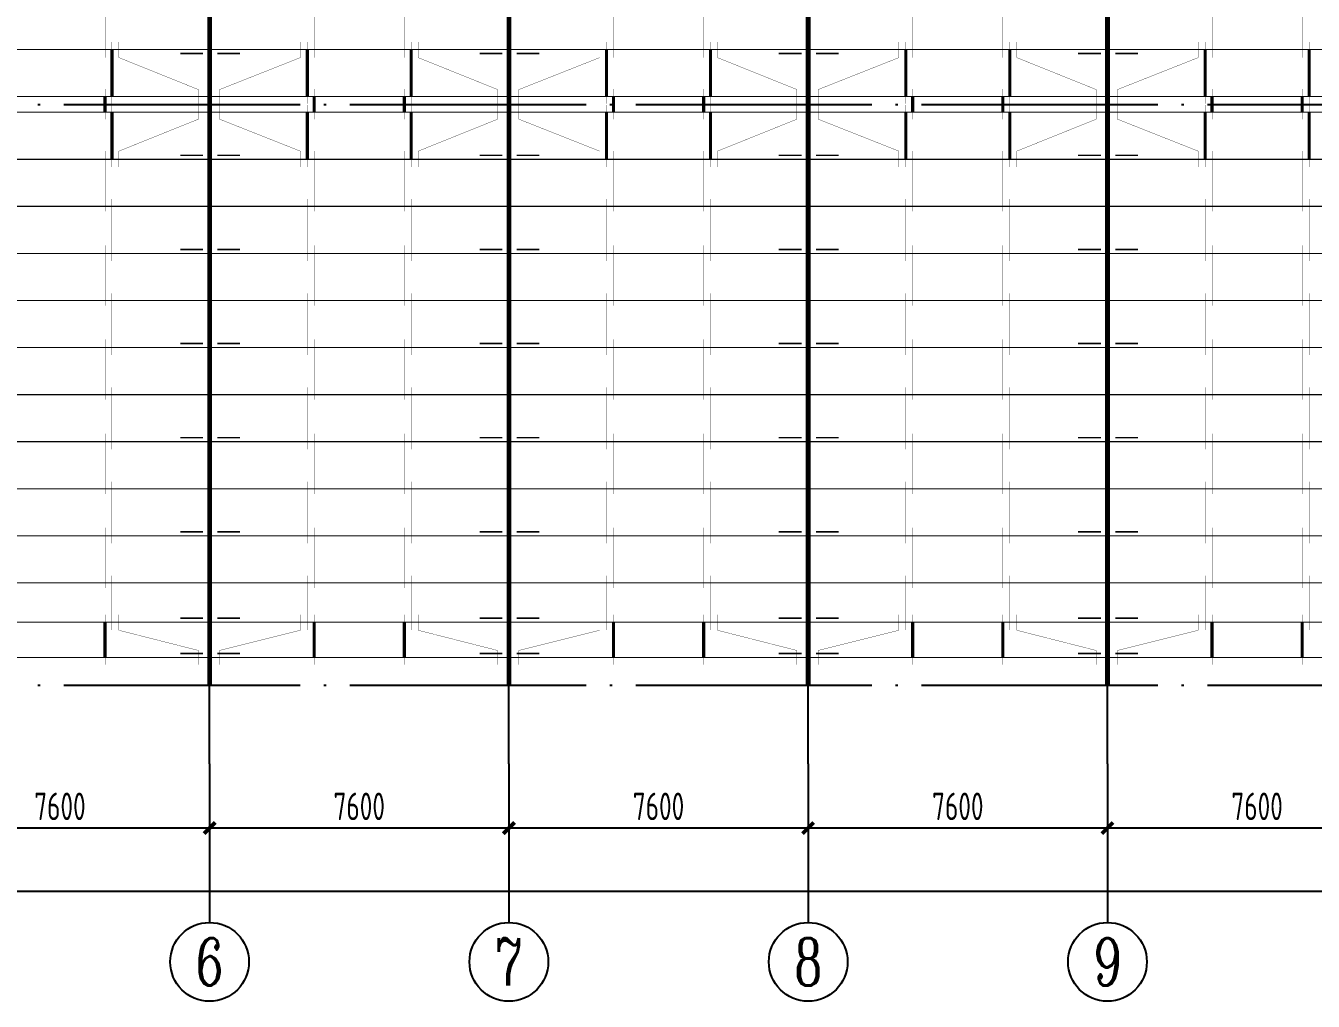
# Model space of a CAD drawing. Extents: x -3102990 to -851544, y -5293060 to -2540151.
# Drawn here: x -1878252 to -1861905, y -2656577 to -2644186 of the extents above; entities that cross this region are included whole.
import ezdxf
from ezdxf.enums import TextEntityAlignment as Align

# ---------------------------------------------------------------- set-up
doc = ezdxf.new("R2010")
doc.units = 0
doc.header["$LTSCALE"] = 1000
doc.header["$PDMODE"] = 1
for name, pattern in [('2', [16, 12.5, -1.5, 0.5, -1.5]), ('DASH', [0.35, 0.25, -0.1]), ('DOTE', [2.42, 2, -0.2, 0.02, -0.2])]:
    doc.linetypes.add(name, pattern=pattern)
doc.layers.get('0').update_dxf_attribs({"linetype": 'CONTINUOUS'})
doc.layers.get('Defpoints').update_dxf_attribs({"linetype": 'CONTINUOUS'})
for name, color, linetype in [('AXIS', 253, 'DOTE'), ('DIM', 3, 'CONTINUOUS'), ('NUM', 7, 'CONTINUOUS'), ('REIN', 1, 'CONTINUOUS')]:
    doc.layers.add(name, color=color, linetype=linetype)
doc.styles.add('TSSD_Axis', font='Complex.shx', dxfattribs={"width": 0.7, "bigfont": 'hztxt.shx'})
doc.styles.add('TSSD_Dimension', font='tssdeng.shx', dxfattribs={"width": 0.7, "bigfont": 'Hztxt.shx'})
doc.dimstyles.new('TSSD_200_100', dxfattribs={"dimtxt": 350, "dimasz": 100, "dimexe": 100, "dimexo": 250, "dimgap": 100, "dimtad": 1, "dimdec": 0, "dimlfac": 2, "dimzin": 0, "dimdsep": 46, "dimtxsty": 'TSSD_Dimension', "dimblk": 'ARCHTICK', "dimcen": 0, "dimdle": 100, "dimclrt": 7, "dimadec": 0, "dimazin": 0, "dimtfac": 1, "dimtdec": 0, "dimtix": 1, "dimtmove": 2, "dimatfit": 3, "dimfxl": 1, "dimtolj": 1, "dimtzin": 0, "dimarcsym": 0})

# ---------------------------------------------------------------- blocks, each defined once
blk = doc.blocks.new('ts_axno')
at = {"color": 0, "linetype": 'ByBlock', "lineweight": -2}
blk.add_circle((0, 0), 0.5, dxfattribs=at)
at = {"color": 0, "linetype": 'ByBlock', "lineweight": -2, "style": 'TSSD_Axis', "width": 0.7}
blk.add_attdef('A', text='', height=0.6, dxfattribs=at).set_placement((0, 0), align=Align.MIDDLE_CENTER)
blk = doc.blocks.new('_ArchTick')
at = {"color": 0, "const_width": 0.5}
blk.add_lwpolyline([(-0.71, -0.71), (0.71, 0.71)], dxfattribs=at)
blk = doc.blocks.new('*D1587')
at = {"layer": 'Defpoints', "color": 0, "ltscale": 1.5}
for p in [(-1864518, -2653560), (-1860718, -2653560), (-1864518, -2654377)]:
    blk.add_point(p, dxfattribs=at)
at = {"layer": 'DIM', "color": 0, "lineweight": -2, "ltscale": 1.5}
for p, q in [((-1864518, -2653810), (-1864518, -2654477)), ((-1860718, -2653810), (-1860718, -2654477)), ((-1860618, -2654377), (-1864618, -2654377))]:
    blk.add_line(p, q, dxfattribs=at)
at = {"layer": 'DIM', "color": 0, "lineweight": -2, "ltscale": 1.5, "xscale": 100, "yscale": 100, "zscale": 100, "rotation": 180}
blk.add_blockref('_ArchTick', (-1864518, -2654377), dxfattribs=at)
at = {"layer": 'DIM', "color": 0, "lineweight": -2, "ltscale": 1.5, "xscale": 100, "yscale": 100, "zscale": 100}
blk.add_blockref('_ArchTick', (-1860718, -2654377), dxfattribs=at)
at = {"layer": 'DIM', "color": 7, "ltscale": 1.5, "insert": (-1862618, -2654102), "char_height": 350, "attachment_point": 5, "style": 'TSSD_Dimension'}
blk.add_mtext('\\A1;7600', dxfattribs=at)
blk = doc.blocks.new('*D1588')
at = {"layer": 'Defpoints', "color": 0, "ltscale": 1.5}
for p in [(-1868318, -2653560), (-1864518, -2653560), (-1868318, -2654377)]:
    blk.add_point(p, dxfattribs=at)
at = {"layer": 'DIM', "color": 0, "lineweight": -2, "ltscale": 1.5}
for p, q in [((-1868318, -2653810), (-1868318, -2654477)), ((-1864518, -2653810), (-1864518, -2654477)), ((-1864418, -2654377), (-1868418, -2654377))]:
    blk.add_line(p, q, dxfattribs=at)
at = {"layer": 'DIM', "color": 0, "lineweight": -2, "ltscale": 1.5, "xscale": 100, "yscale": 100, "zscale": 100, "rotation": 180}
blk.add_blockref('_ArchTick', (-1868318, -2654377), dxfattribs=at)
at = {"layer": 'DIM', "color": 0, "lineweight": -2, "ltscale": 1.5, "xscale": 100, "yscale": 100, "zscale": 100}
blk.add_blockref('_ArchTick', (-1864518, -2654377), dxfattribs=at)
at = {"layer": 'DIM', "color": 7, "ltscale": 1.5, "insert": (-1866418, -2654102), "char_height": 350, "attachment_point": 5, "style": 'TSSD_Dimension'}
blk.add_mtext('\\A1;7600', dxfattribs=at)
blk = doc.blocks.new('*D1589')
at = {"layer": 'Defpoints', "color": 0, "ltscale": 1.5}
for p in [(-1872118, -2653560), (-1868318, -2653560), (-1872118, -2654377)]:
    blk.add_point(p, dxfattribs=at)
at = {"layer": 'DIM', "color": 0, "lineweight": -2, "ltscale": 1.5}
for p, q in [((-1872118, -2653810), (-1872118, -2654477)), ((-1868318, -2653810), (-1868318, -2654477)), ((-1868218, -2654377), (-1872218, -2654377))]:
    blk.add_line(p, q, dxfattribs=at)
at = {"layer": 'DIM', "color": 0, "lineweight": -2, "ltscale": 1.5, "xscale": 100, "yscale": 100, "zscale": 100, "rotation": 180}
blk.add_blockref('_ArchTick', (-1872118, -2654377), dxfattribs=at)
at = {"layer": 'DIM', "color": 0, "lineweight": -2, "ltscale": 1.5, "xscale": 100, "yscale": 100, "zscale": 100}
blk.add_blockref('_ArchTick', (-1868318, -2654377), dxfattribs=at)
at = {"layer": 'DIM', "color": 7, "ltscale": 1.5, "insert": (-1870218, -2654102), "char_height": 350, "attachment_point": 5, "style": 'TSSD_Dimension'}
blk.add_mtext('\\A1;7600', dxfattribs=at)
blk = doc.blocks.new('*D1590')
at = {"layer": 'Defpoints', "color": 0, "ltscale": 1.5}
for p in [(-1875918, -2653560), (-1872118, -2653560), (-1875918, -2654377)]:
    blk.add_point(p, dxfattribs=at)
at = {"layer": 'DIM', "color": 0, "lineweight": -2, "ltscale": 1.5}
for p, q in [((-1875918, -2653810), (-1875918, -2654477)), ((-1872118, -2653810), (-1872118, -2654477)), ((-1872018, -2654377), (-1876018, -2654377))]:
    blk.add_line(p, q, dxfattribs=at)
at = {"layer": 'DIM', "color": 0, "lineweight": -2, "ltscale": 1.5, "xscale": 100, "yscale": 100, "zscale": 100, "rotation": 180}
blk.add_blockref('_ArchTick', (-1875918, -2654377), dxfattribs=at)
at = {"layer": 'DIM', "color": 0, "lineweight": -2, "ltscale": 1.5, "xscale": 100, "yscale": 100, "zscale": 100}
blk.add_blockref('_ArchTick', (-1872118, -2654377), dxfattribs=at)
at = {"layer": 'DIM', "color": 7, "ltscale": 1.5, "insert": (-1874018, -2654102), "char_height": 350, "attachment_point": 5, "style": 'TSSD_Dimension'}
blk.add_mtext('\\A1;7600', dxfattribs=at)
blk = doc.blocks.new('*D1591')
at = {"layer": 'Defpoints', "color": 0, "ltscale": 1.5}
for p in [(-1879718, -2653560), (-1875918, -2653560), (-1879718, -2654377)]:
    blk.add_point(p, dxfattribs=at)
at = {"layer": 'DIM', "color": 0, "lineweight": -2, "ltscale": 1.5}
for p, q in [((-1879718, -2653810), (-1879718, -2654477)), ((-1875918, -2653810), (-1875918, -2654477)), ((-1875818, -2654377), (-1879818, -2654377))]:
    blk.add_line(p, q, dxfattribs=at)
at = {"layer": 'DIM', "color": 0, "lineweight": -2, "ltscale": 1.5, "xscale": 100, "yscale": 100, "zscale": 100, "rotation": 180}
blk.add_blockref('_ArchTick', (-1879718, -2654377), dxfattribs=at)
at = {"layer": 'DIM', "color": 0, "lineweight": -2, "ltscale": 1.5, "xscale": 100, "yscale": 100, "zscale": 100}
blk.add_blockref('_ArchTick', (-1875918, -2654377), dxfattribs=at)
at = {"layer": 'DIM', "color": 7, "ltscale": 1.5, "insert": (-1877818, -2654102), "char_height": 350, "attachment_point": 5, "style": 'TSSD_Dimension'}
blk.add_mtext('\\A1;7600', dxfattribs=at)
blk = doc.blocks.new('*D1596')
at = {"layer": 'Defpoints', "color": 0, "ltscale": 1.5}
for p in [(-1894918, -2653560), (-1818918, -2653560), (-1818918, -2655177)]:
    blk.add_point(p, dxfattribs=at)
at = {"layer": 'DIM', "color": 0, "lineweight": -2, "ltscale": 1.5}
for p, q in [((-1894918, -2653810), (-1894918, -2655277)), ((-1818918, -2653810), (-1818918, -2655277)), ((-1895018, -2655177), (-1818818, -2655177))]:
    blk.add_line(p, q, dxfattribs=at)
at = {"layer": 'DIM', "color": 0, "lineweight": -2, "ltscale": 1.5, "xscale": 100, "yscale": 100, "zscale": 100, "rotation": 180}
blk.add_blockref('_ArchTick', (-1894918, -2655177), dxfattribs=at)
at = {"layer": 'DIM', "color": 0, "lineweight": -2, "ltscale": 1.5, "xscale": 100, "yscale": 100, "zscale": 100}
blk.add_blockref('_ArchTick', (-1818918, -2655177), dxfattribs=at)
at = {"layer": 'DIM', "color": 7, "ltscale": 1.5, "insert": (-1856918, -2654902), "char_height": 350, "attachment_point": 5, "style": 'TSSD_Dimension'}
blk.add_mtext('\\A1;152000', dxfattribs=at)

msp = doc.modelspace()

# ---------------------------------------------------------------- linework, layer by layer
at = {"layer": 'AXIS', "ltscale": 1.5}
for p, q in [((-1875917.61, -2653560.25), (-1875917.61, -2636810.25)), ((-1872117.61, -2653560.25), (-1872117.61, -2636810.25)), ((-1868317.61, -2653560.25), (-1868317.61, -2636810.25)), ((-1864517.61, -2653560.25), (-1864517.61, -2636810.25)), ((-1895917.61, -2645185.25), (-1817917.61, -2645185.25)), ((-1895917.61, -2652560.25), (-1817917.61, -2652560.25))]:
    msp.add_line(p, q, dxfattribs=at)
at = {"layer": 'NUM', "ltscale": 1.5}
for p, q in [((-1875917.61, -2653560.25), (-1875917.61, -2655577.32)), ((-1872117.61, -2653560.25), (-1872117.61, -2655577.32)), ((-1868317.61, -2653560.25), (-1868317.61, -2655577.32)), ((-1864517.61, -2653560.25), (-1864517.61, -2655577.32))]:
    msp.add_line(p, q, dxfattribs=at)
at = {"layer": 'REIN', "color": 4, "linetype": '2', "ltscale": 0.1, "const_width": 60}
for points in [[(-1875917.61, -2637810.25), (-1875917.61, -2652560.25)], [(-1872117.61, -2637810.25), (-1872117.61, -2652560.25)], [(-1868317.61, -2637810.25), (-1868317.61, -2652560.25)], [(-1864517.61, -2637810.25), (-1864517.61, -2652560.25)]]:
    msp.add_lwpolyline(points, dxfattribs=at)
at = {"layer": 'REIN', "color": 3, "linetype": 'ByBlock'}
for points, const_width in [([(-1877245.1, -2643825.09), (-1877245.1, -2644590.97)], 4), ([(-1874590.13, -2643825.09), (-1874590.13, -2644590.97)], 4), ([(-1873445.1, -2643825.09), (-1873445.1, -2644590.97)], 4), ([(-1870790.13, -2643825.09), (-1870790.13, -2644590.97)], 4), ([(-1869645.1, -2643825.09), (-1869645.1, -2644590.97)], 4), ([(-1866990.13, -2643825.09), (-1866990.13, -2644590.97)], 4), ([(-1865845.1, -2643825.09), (-1865845.1, -2644590.97)], 4), ([(-1863190.13, -2643825.09), (-1863190.13, -2644590.97)], 4), ([(-1862045.1, -2643825.09), (-1862045.1, -2644590.97)], 4), ([(-1877157.61, -2645085.6), (-1877157.61, -2644487.77)], 40), ([(-1877157.61, -2644391.28), (-1877157.61, -2645177.29)], 4), ([(-1876060.76, -2645177.29), (-1876060.76, -2644997.07), (-1877070.13, -2644590.97), (-1877070.13, -2644391.28)], 4), ([(-1875790.68, -2645177.29), (-1875790.68, -2644997.07), (-1874765.1, -2644590.97), (-1874765.1, -2644391.28)], 4), ([(-1874677.61, -2645085.6), (-1874677.61, -2644487.77)], 40), ([(-1874677.61, -2644391.28), (-1874677.61, -2645177.29)], 4), ([(-1873357.61, -2645085.6), (-1873357.61, -2644487.77)], 40), ([(-1873357.61, -2644391.28), (-1873357.61, -2645177.29)], 4), ([(-1872260.76, -2645177.29), (-1872260.76, -2644997.07), (-1873270.13, -2644590.97), (-1873270.13, -2644391.28)], 4), ([(-1871990.68, -2645177.29), (-1871990.68, -2644997.07), (-1870965.1, -2644590.97), (-1870965.1, -2644391.28)], 4), ([(-1870877.61, -2645085.6), (-1870877.61, -2644487.77)], 40), ([(-1870877.61, -2644391.28), (-1870877.61, -2645177.29)], 4), ([(-1869557.61, -2645085.6), (-1869557.61, -2644487.77)], 40), ([(-1869557.61, -2644391.28), (-1869557.61, -2645177.29)], 4), ([(-1868460.76, -2645177.29), (-1868460.76, -2644997.07), (-1869470.13, -2644590.97), (-1869470.13, -2644391.28)], 4), ([(-1868190.68, -2645177.29), (-1868190.68, -2644997.07), (-1867165.1, -2644590.97), (-1867165.1, -2644391.28)], 4), ([(-1867077.61, -2645085.6), (-1867077.61, -2644487.77)], 40), ([(-1867077.61, -2644391.28), (-1867077.61, -2645177.29)], 4), ([(-1865757.61, -2645085.6), (-1865757.61, -2644487.77)], 40), ([(-1865757.61, -2644391.28), (-1865757.61, -2645177.29)], 4), ([(-1864660.76, -2645177.29), (-1864660.76, -2644997.07), (-1865670.13, -2644590.97), (-1865670.13, -2644391.28)], 4), ([(-1864390.68, -2645177.29), (-1864390.68, -2644997.07), (-1863365.1, -2644590.97), (-1863365.1, -2644391.28)], 4), ([(-1863277.61, -2645085.6), (-1863277.61, -2644487.77)], 40), ([(-1863277.61, -2644391.28), (-1863277.61, -2645177.29)], 4), ([(-1861957.61, -2645085.6), (-1861957.61, -2644487.77)], 40), ([(-1861957.61, -2644391.28), (-1861957.61, -2645177.29)], 4), ([(-1877245.1, -2644989.12), (-1877245.1, -2645376.58)], 4), ([(-1874590.13, -2644989.12), (-1874590.13, -2645376.58)], 4), ([(-1873445.1, -2644989.12), (-1873445.1, -2645376.58)], 4), ([(-1870790.13, -2644989.12), (-1870790.13, -2645376.58)], 4), ([(-1869645.1, -2644989.12), (-1869645.1, -2645376.58)], 4), ([(-1866990.13, -2644989.12), (-1866990.13, -2645376.58)], 4), ([(-1865845.1, -2644989.12), (-1865845.1, -2645376.58)], 4), ([(-1863190.13, -2644989.12), (-1863190.13, -2645376.58)], 4), ([(-1862045.1, -2644989.12), (-1862045.1, -2645376.58)], 4), ([(-1877245.1, -2645284.89), (-1877245.1, -2645085.6)], 40), ([(-1874590.13, -2645284.89), (-1874590.13, -2645085.6)], 40), ([(-1873445.1, -2645284.89), (-1873445.1, -2645085.6)], 40), ([(-1870790.13, -2645284.89), (-1870790.13, -2645085.6)], 40), ([(-1869645.1, -2645284.89), (-1869645.1, -2645085.6)], 40), ([(-1866990.13, -2645284.89), (-1866990.13, -2645085.6)], 40), ([(-1865845.1, -2645284.89), (-1865845.1, -2645085.6)], 40), ([(-1863190.13, -2645284.89), (-1863190.13, -2645085.6)], 40), ([(-1862045.1, -2645284.89), (-1862045.1, -2645085.6)], 40), ([(-1877157.61, -2645284.89), (-1877157.61, -2645882.73)], 40), ([(-1877157.61, -2645979.21), (-1877157.61, -2645193.21)], 4), ([(-1876060.76, -2645193.21), (-1876060.76, -2645373.43), (-1877070.13, -2645779.52), (-1877070.13, -2645979.21)], 4), ([(-1875790.68, -2645193.21), (-1875790.68, -2645373.43), (-1874765.1, -2645779.52), (-1874765.1, -2645979.21)], 4), ([(-1874677.61, -2645284.89), (-1874677.61, -2645882.73)], 40), ([(-1874677.61, -2645979.21), (-1874677.61, -2645193.21)], 4), ([(-1873357.61, -2645284.89), (-1873357.61, -2645882.73)], 40), ([(-1873357.61, -2645979.21), (-1873357.61, -2645193.21)], 4), ([(-1872260.76, -2645193.21), (-1872260.76, -2645373.43), (-1873270.13, -2645779.52), (-1873270.13, -2645979.21)], 4), ([(-1871990.68, -2645193.21), (-1871990.68, -2645373.43), (-1870965.1, -2645779.52), (-1870965.1, -2645979.21)], 4), ([(-1870877.61, -2645284.89), (-1870877.61, -2645882.73)], 40), ([(-1870877.61, -2645979.21), (-1870877.61, -2645193.21)], 4), ([(-1869557.61, -2645284.89), (-1869557.61, -2645882.73)], 40), ([(-1869557.61, -2645979.21), (-1869557.61, -2645193.21)], 4), ([(-1868460.76, -2645193.21), (-1868460.76, -2645373.43), (-1869470.13, -2645779.52), (-1869470.13, -2645979.21)], 4), ([(-1868190.68, -2645193.21), (-1868190.68, -2645373.43), (-1867165.1, -2645779.52), (-1867165.1, -2645979.21)], 4), ([(-1867077.61, -2645284.89), (-1867077.61, -2645882.73)], 40), ([(-1867077.61, -2645979.21), (-1867077.61, -2645193.21)], 4), ([(-1865757.61, -2645284.89), (-1865757.61, -2645882.73)], 40), ([(-1865757.61, -2645979.21), (-1865757.61, -2645193.21)], 4), ([(-1864660.76, -2645193.21), (-1864660.76, -2645373.43), (-1865670.13, -2645779.52), (-1865670.13, -2645979.21)], 4), ([(-1864390.68, -2645193.21), (-1864390.68, -2645373.43), (-1863365.1, -2645779.52), (-1863365.1, -2645979.21)], 4), ([(-1863277.61, -2645284.89), (-1863277.61, -2645882.73)], 40), ([(-1863277.61, -2645979.21), (-1863277.61, -2645193.21)], 4), ([(-1861957.61, -2645284.89), (-1861957.61, -2645882.73)], 40), ([(-1861957.61, -2645979.21), (-1861957.61, -2645193.21)], 4), ([(-1877245.1, -2646545.41), (-1877245.1, -2645779.52)], 4), ([(-1874590.13, -2646545.41), (-1874590.13, -2645779.52)], 4), ([(-1873445.1, -2646545.41), (-1873445.1, -2645779.52)], 4), ([(-1870790.13, -2646545.41), (-1870790.13, -2645779.52)], 4), ([(-1869645.1, -2646545.41), (-1869645.1, -2645779.52)], 4), ([(-1866990.13, -2646545.41), (-1866990.13, -2645779.52)], 4), ([(-1865845.1, -2646545.41), (-1865845.1, -2645779.52)], 4), ([(-1863190.13, -2646545.41), (-1863190.13, -2645779.52)], 4), ([(-1862045.1, -2646545.41), (-1862045.1, -2645779.52)], 4), ([(-1877157.61, -2647174.92), (-1877157.61, -2646388.92)], 4), ([(-1874677.61, -2647174.92), (-1874677.61, -2646388.92)], 4), ([(-1873357.61, -2647174.92), (-1873357.61, -2646388.92)], 4), ([(-1870877.61, -2647174.92), (-1870877.61, -2646388.92)], 4), ([(-1869557.61, -2647174.92), (-1869557.61, -2646388.92)], 4), ([(-1867077.61, -2647174.92), (-1867077.61, -2646388.92)], 4), ([(-1865757.61, -2647174.92), (-1865757.61, -2646388.92)], 4), ([(-1863277.61, -2647174.92), (-1863277.61, -2646388.92)], 4), ([(-1861957.61, -2647174.92), (-1861957.61, -2646388.92)], 4), ([(-1877245.1, -2647741.12), (-1877245.1, -2646975.24)], 4), ([(-1874590.13, -2647741.12), (-1874590.13, -2646975.24)], 4), ([(-1873445.1, -2647741.12), (-1873445.1, -2646975.24)], 4), ([(-1870790.13, -2647741.12), (-1870790.13, -2646975.24)], 4), ([(-1869645.1, -2647741.12), (-1869645.1, -2646975.24)], 4), ([(-1866990.13, -2647741.12), (-1866990.13, -2646975.24)], 4), ([(-1865845.1, -2647741.12), (-1865845.1, -2646975.24)], 4), ([(-1863190.13, -2647741.12), (-1863190.13, -2646975.24)], 4), ([(-1862045.1, -2647741.12), (-1862045.1, -2646975.24)], 4), ([(-1877157.61, -2648370.64), (-1877157.61, -2647584.64)], 4), ([(-1874677.61, -2648370.64), (-1874677.61, -2647584.64)], 4), ([(-1873357.61, -2648370.64), (-1873357.61, -2647584.64)], 4), ([(-1870877.61, -2648370.64), (-1870877.61, -2647584.64)], 4), ([(-1869557.61, -2648370.64), (-1869557.61, -2647584.64)], 4), ([(-1867077.61, -2648370.64), (-1867077.61, -2647584.64)], 4), ([(-1865757.61, -2648370.64), (-1865757.61, -2647584.64)], 4), ([(-1863277.61, -2648370.64), (-1863277.61, -2647584.64)], 4), ([(-1861957.61, -2648370.64), (-1861957.61, -2647584.64)], 4), ([(-1877245.1, -2648936.84), (-1877245.1, -2648170.95)], 4), ([(-1874590.13, -2648936.84), (-1874590.13, -2648170.95)], 4), ([(-1873445.1, -2648936.84), (-1873445.1, -2648170.95)], 4), ([(-1870790.13, -2648936.84), (-1870790.13, -2648170.95)], 4), ([(-1869645.1, -2648936.84), (-1869645.1, -2648170.95)], 4), ([(-1866990.13, -2648936.84), (-1866990.13, -2648170.95)], 4), ([(-1865845.1, -2648936.84), (-1865845.1, -2648170.95)], 4), ([(-1863190.13, -2648936.84), (-1863190.13, -2648170.95)], 4), ([(-1862045.1, -2648936.84), (-1862045.1, -2648170.95)], 4), ([(-1877157.61, -2649566.34), (-1877157.61, -2648780.34)], 4), ([(-1874677.61, -2649566.34), (-1874677.61, -2648780.34)], 4), ([(-1873357.61, -2649566.34), (-1873357.61, -2648780.34)], 4), ([(-1870877.61, -2649566.34), (-1870877.61, -2648780.34)], 4), ([(-1869557.61, -2649566.34), (-1869557.61, -2648780.34)], 4), ([(-1867077.61, -2649566.34), (-1867077.61, -2648780.34)], 4), ([(-1865757.61, -2649566.34), (-1865757.61, -2648780.34)], 4), ([(-1863277.61, -2649566.34), (-1863277.61, -2648780.34)], 4), ([(-1861957.61, -2649566.34), (-1861957.61, -2648780.34)], 4), ([(-1877245.1, -2650132.54), (-1877245.1, -2649366.65)], 4), ([(-1874590.13, -2650132.54), (-1874590.13, -2649366.65)], 4), ([(-1873445.1, -2650132.54), (-1873445.1, -2649366.65)], 4), ([(-1870790.13, -2650132.54), (-1870790.13, -2649366.65)], 4), ([(-1869645.1, -2650132.54), (-1869645.1, -2649366.65)], 4), ([(-1866990.13, -2650132.54), (-1866990.13, -2649366.65)], 4), ([(-1865845.1, -2650132.54), (-1865845.1, -2649366.65)], 4), ([(-1863190.13, -2650132.54), (-1863190.13, -2649366.65)], 4), ([(-1862045.1, -2650132.54), (-1862045.1, -2649366.65)], 4), ([(-1877157.61, -2650762.06), (-1877157.61, -2649976.05)], 4), ([(-1874677.61, -2650762.06), (-1874677.61, -2649976.05)], 4), ([(-1873357.61, -2650762.06), (-1873357.61, -2649976.05)], 4), ([(-1870877.61, -2650762.06), (-1870877.61, -2649976.05)], 4), ([(-1869557.61, -2650762.06), (-1869557.61, -2649976.05)], 4), ([(-1867077.61, -2650762.06), (-1867077.61, -2649976.05)], 4), ([(-1865757.61, -2650762.06), (-1865757.61, -2649976.05)], 4), ([(-1863277.61, -2650762.06), (-1863277.61, -2649976.05)], 4), ([(-1861957.61, -2650762.06), (-1861957.61, -2649976.05)], 4), ([(-1877245.1, -2651328.24), (-1877245.1, -2650562.36)], 4), ([(-1874590.13, -2651328.24), (-1874590.13, -2650562.36)], 4), ([(-1873445.1, -2651328.24), (-1873445.1, -2650562.36)], 4), ([(-1870790.13, -2651328.24), (-1870790.13, -2650562.36)], 4), ([(-1869645.1, -2651328.24), (-1869645.1, -2650562.36)], 4), ([(-1866990.13, -2651328.24), (-1866990.13, -2650562.36)], 4), ([(-1865845.1, -2651328.24), (-1865845.1, -2650562.36)], 4), ([(-1863190.13, -2651328.24), (-1863190.13, -2650562.36)], 4), ([(-1862045.1, -2651328.24), (-1862045.1, -2650562.36)], 4), ([(-1877157.61, -2651862.8), (-1877157.61, -2651171.76)], 4), ([(-1874677.61, -2651862.8), (-1874677.61, -2651171.76)], 4), ([(-1873357.61, -2651862.8), (-1873357.61, -2651171.76)], 4), ([(-1870877.61, -2651862.8), (-1870877.61, -2651171.76)], 4), ([(-1869557.61, -2651862.8), (-1869557.61, -2651171.76)], 4), ([(-1867077.61, -2651862.8), (-1867077.61, -2651171.76)], 4), ([(-1865757.61, -2651862.8), (-1865757.61, -2651171.76)], 4), ([(-1863277.61, -2651862.8), (-1863277.61, -2651171.76)], 4), ([(-1861957.61, -2651862.8), (-1861957.61, -2651171.76)], 4), ([(-1877245.1, -2651665.19), (-1877245.1, -2652301.75)], 4), ([(-1876060.76, -2652301.75), (-1876060.76, -2652121.53), (-1877070.13, -2651864.88), (-1877070.13, -2651665.19)], 4), ([(-1875790.68, -2652301.75), (-1875790.68, -2652121.53), (-1874765.1, -2651864.88), (-1874765.1, -2651665.19)], 4), ([(-1874590.13, -2651665.19), (-1874590.13, -2652301.75)], 4), ([(-1873445.1, -2651665.19), (-1873445.1, -2652301.75)], 4), ([(-1872260.76, -2652301.75), (-1872260.76, -2652121.53), (-1873270.13, -2651864.88), (-1873270.13, -2651665.19)], 4), ([(-1871990.68, -2652301.75), (-1871990.68, -2652121.53), (-1870965.1, -2651864.88), (-1870965.1, -2651665.19)], 4), ([(-1870790.13, -2651665.19), (-1870790.13, -2652301.75)], 4), ([(-1869645.1, -2651665.19), (-1869645.1, -2652301.75)], 4), ([(-1868460.76, -2652301.75), (-1868460.76, -2652121.53), (-1869470.13, -2651864.88), (-1869470.13, -2651665.19)], 4), ([(-1868190.68, -2652301.75), (-1868190.68, -2652121.53), (-1867165.1, -2651864.88), (-1867165.1, -2651665.19)], 4), ([(-1866990.13, -2651665.19), (-1866990.13, -2652301.75)], 4), ([(-1865845.1, -2651665.19), (-1865845.1, -2652301.75)], 4), ([(-1864660.76, -2652301.75), (-1864660.76, -2652121.53), (-1865670.13, -2651864.88), (-1865670.13, -2651665.19)], 4), ([(-1864390.68, -2652301.75), (-1864390.68, -2652121.53), (-1863365.1, -2651864.88), (-1863365.1, -2651665.19)], 4), ([(-1863190.13, -2651665.19), (-1863190.13, -2652301.75)], 4), ([(-1862045.1, -2651665.19), (-1862045.1, -2652301.75)], 4), ([(-1877245.1, -2652210.07), (-1877245.1, -2651761.68)], 40), ([(-1874590.13, -2652210.07), (-1874590.13, -2651761.68)], 40), ([(-1873445.1, -2652210.07), (-1873445.1, -2651761.68)], 40), ([(-1870790.13, -2652210.07), (-1870790.13, -2651761.68)], 40), ([(-1869645.1, -2652210.07), (-1869645.1, -2651761.68)], 40), ([(-1866990.13, -2652210.07), (-1866990.13, -2651761.68)], 40), ([(-1865845.1, -2652210.07), (-1865845.1, -2651761.68)], 40), ([(-1863190.13, -2652210.07), (-1863190.13, -2651761.68)], 40), ([(-1862045.1, -2652210.07), (-1862045.1, -2651761.68)], 40)]:
    msp.add_lwpolyline(points, dxfattribs=dict(at, const_width=const_width))
at = {"layer": 'REIN', "color": 6, "lineweight": 5, "const_width": 15}
for points in [[(-1837917.61, -2644487.77), (-1895338.97, -2644487.77)], [(-1837917.61, -2645085.6), (-1895316.98, -2645085.6)], [(-1837917.61, -2645284.89), (-1895309.65, -2645284.89)], [(-1837917.61, -2645882.73), (-1895287.66, -2645882.73)], [(-1837917.61, -2646480.61), (-1895265.67, -2646480.61)], [(-1837917.61, -2647078.46), (-1895243.67, -2647078.46)], [(-1837917.61, -2647676.32), (-1895221.68, -2647676.32)], [(-1837917.61, -2648274.18), (-1895199.69, -2648274.18)], [(-1837917.61, -2648872.02), (-1895177.7, -2648872.02)], [(-1837917.61, -2649469.89), (-1895155.71, -2649469.89)], [(-1837917.61, -2650067.74), (-1895133.71, -2650067.74)], [(-1837917.61, -2650665.6), (-1895111.72, -2650665.6)], [(-1837917.61, -2651263.46), (-1895089.73, -2651263.46)], [(-1837917.61, -2651761.68), (-1895071.4, -2651761.68)], [(-1837917.61, -2652210.07), (-1895054.91, -2652210.07)]]:
    msp.add_lwpolyline(points, dxfattribs=at)
at = {"layer": 'REIN', "color": 2, "linetype": 'DASH', "ltscale": 0.4, "const_width": 20}
for points in [[(-1876001.51, -2644538.43), (-1876290.67, -2644538.43)], [(-1875529.9, -2644538.43), (-1875819.06, -2644538.43)], [(-1872201.51, -2644538.43), (-1872490.67, -2644538.43)], [(-1871729.9, -2644538.43), (-1872019.06, -2644538.43)], [(-1868401.51, -2644538.43), (-1868690.67, -2644538.43)], [(-1867929.9, -2644538.43), (-1868219.06, -2644538.43)], [(-1864601.51, -2644538.43), (-1864890.67, -2644538.43)], [(-1864129.9, -2644538.43), (-1864419.06, -2644538.43)], [(-1876001.51, -2645832.06), (-1876290.67, -2645832.06)], [(-1875529.9, -2645832.06), (-1875819.06, -2645832.06)], [(-1872201.51, -2645832.06), (-1872490.67, -2645832.06)], [(-1871729.9, -2645832.06), (-1872019.06, -2645832.06)], [(-1868401.51, -2645832.06), (-1868690.67, -2645832.06)], [(-1867929.9, -2645832.06), (-1868219.06, -2645832.06)], [(-1864601.51, -2645832.06), (-1864890.67, -2645832.06)], [(-1864129.9, -2645832.06), (-1864419.06, -2645832.06)], [(-1876001.51, -2647027.8), (-1876290.67, -2647027.8)], [(-1875529.9, -2647027.8), (-1875819.06, -2647027.8)], [(-1872201.51, -2647027.8), (-1872490.67, -2647027.8)], [(-1871729.9, -2647027.8), (-1872019.06, -2647027.8)], [(-1868401.51, -2647027.8), (-1868690.67, -2647027.8)], [(-1867929.9, -2647027.8), (-1868219.06, -2647027.8)], [(-1864601.51, -2647027.8), (-1864890.67, -2647027.8)], [(-1864129.9, -2647027.8), (-1864419.06, -2647027.8)], [(-1876001.51, -2648223.52), (-1876290.67, -2648223.52)], [(-1875529.9, -2648223.52), (-1875819.06, -2648223.52)], [(-1872201.51, -2648223.52), (-1872490.67, -2648223.52)], [(-1871729.9, -2648223.52), (-1872019.06, -2648223.52)], [(-1868401.51, -2648223.52), (-1868690.67, -2648223.52)], [(-1867929.9, -2648223.52), (-1868219.06, -2648223.52)], [(-1864601.51, -2648223.52), (-1864890.67, -2648223.52)], [(-1864129.9, -2648223.52), (-1864419.06, -2648223.52)], [(-1876001.51, -2649419.23), (-1876290.67, -2649419.23)], [(-1875529.9, -2649419.23), (-1875819.06, -2649419.23)], [(-1872201.51, -2649419.23), (-1872490.67, -2649419.23)], [(-1871729.9, -2649419.23), (-1872019.06, -2649419.23)], [(-1868401.51, -2649419.23), (-1868690.67, -2649419.23)], [(-1867929.9, -2649419.23), (-1868219.06, -2649419.23)], [(-1864601.51, -2649419.23), (-1864890.67, -2649419.23)], [(-1864129.9, -2649419.23), (-1864419.06, -2649419.23)], [(-1876001.51, -2650614.94), (-1876290.67, -2650614.94)], [(-1875529.9, -2650614.94), (-1875819.06, -2650614.94)], [(-1872201.51, -2650614.94), (-1872490.67, -2650614.94)], [(-1871729.9, -2650614.94), (-1872019.06, -2650614.94)], [(-1868401.51, -2650614.94), (-1868690.67, -2650614.94)], [(-1867929.9, -2650614.94), (-1868219.06, -2650614.94)], [(-1864601.51, -2650614.94), (-1864890.67, -2650614.94)], [(-1864129.9, -2650614.94), (-1864419.06, -2650614.94)], [(-1876001.51, -2651711.01), (-1876290.67, -2651711.01)], [(-1875529.9, -2651711.01), (-1875819.06, -2651711.01)], [(-1872201.51, -2651711.01), (-1872490.67, -2651711.01)], [(-1871729.9, -2651711.01), (-1872019.06, -2651711.01)], [(-1868401.51, -2651711.01), (-1868690.67, -2651711.01)], [(-1867929.9, -2651711.01), (-1868219.06, -2651711.01)], [(-1864601.51, -2651711.01), (-1864890.67, -2651711.01)], [(-1864129.9, -2651711.01), (-1864419.06, -2651711.01)], [(-1876001.51, -2652159.41), (-1876290.67, -2652159.41)], [(-1875529.9, -2652159.41), (-1875819.06, -2652159.41)], [(-1872201.51, -2652159.41), (-1872490.67, -2652159.41)], [(-1871729.9, -2652159.41), (-1872019.06, -2652159.41)], [(-1868401.51, -2652159.41), (-1868690.67, -2652159.41)], [(-1867929.9, -2652159.41), (-1868219.06, -2652159.41)], [(-1864601.51, -2652159.41), (-1864890.67, -2652159.41)], [(-1864129.9, -2652159.41), (-1864419.06, -2652159.41)]]:
    msp.add_lwpolyline(points, dxfattribs=at)

# ---------------------------------------------------------------- block references
at = {"layer": 'NUM'}
ref = msp.add_blockref('ts_axno', (-1875917.61, -2656077.32), dxfattribs=dict(at, xscale=1000, yscale=1000, zscale=1000))
ref.add_attrib('6', '6', dxfattribs={"height": 600, "style": 'TSSD_Axis', "width": 0.7}).set_placement((-1875917.61, -2656077.32), align=Align.MIDDLE_CENTER)
ref = msp.add_blockref('ts_axno', (-1872117.61, -2656077.32), dxfattribs=dict(at, xscale=1000, yscale=1000, zscale=1000))
ref.add_attrib('7', '7', dxfattribs={"height": 600, "style": 'TSSD_Axis', "width": 0.7}).set_placement((-1872117.61, -2656077.32), align=Align.MIDDLE_CENTER)
ref = msp.add_blockref('ts_axno', (-1868317.61, -2656077.32), dxfattribs=dict(at, xscale=1000, yscale=1000, zscale=1000))
ref.add_attrib('8', '8', dxfattribs={"height": 600, "style": 'TSSD_Axis', "width": 0.7}).set_placement((-1868317.61, -2656077.32), align=Align.MIDDLE_CENTER)
ref = msp.add_blockref('ts_axno', (-1864517.61, -2656077.32), dxfattribs=dict(at, xscale=1000, yscale=1000, zscale=1000))
ref.add_attrib('9', '9', dxfattribs={"height": 600, "style": 'TSSD_Axis', "width": 0.7}).set_placement((-1864517.61, -2656077.32), align=Align.MIDDLE_CENTER)

# ---------------------------------------------------------------- dimensions: what is measured, and where the dimension line sits
at = {"layer": 'DIM', "ltscale": 1.5}
for base, p1, p2, picture, middle in [((-1818917.61, -2655177.32), (-1894917.61, -2653560.25), (-1818917.61, -2653560.25), '*D1596', (-1856917.61, -2654902.32)), ((-1879717.61, -2654377.32), (-1875917.61, -2653560.25), (-1879717.61, -2653560.25), '*D1591', (-1877817.61, -2654102.32)), ((-1875917.61, -2654377.32), (-1872117.61, -2653560.25), (-1875917.61, -2653560.25), '*D1590', (-1874017.61, -2654102.32)), ((-1872117.61, -2654377.32), (-1868317.61, -2653560.25), (-1872117.61, -2653560.25), '*D1589', (-1870217.61, -2654102.32)), ((-1868317.61, -2654377.32), (-1864517.61, -2653560.25), (-1868317.61, -2653560.25), '*D1588', (-1866417.61, -2654102.32)), ((-1864517.61, -2654377.32), (-1860717.61, -2653560.25), (-1864517.61, -2653560.25), '*D1587', (-1862617.61, -2654102.32))]:
    dim = msp.add_linear_dim(base=base, p1=p1, p2=p2, angle=180, dimstyle='TSSD_200_100', dxfattribs=at)
    dim.commit()
    dim.dimension.update_dxf_attribs({"geometry": picture, "text_midpoint": middle})

doc.saveas('drawing.dxf')
